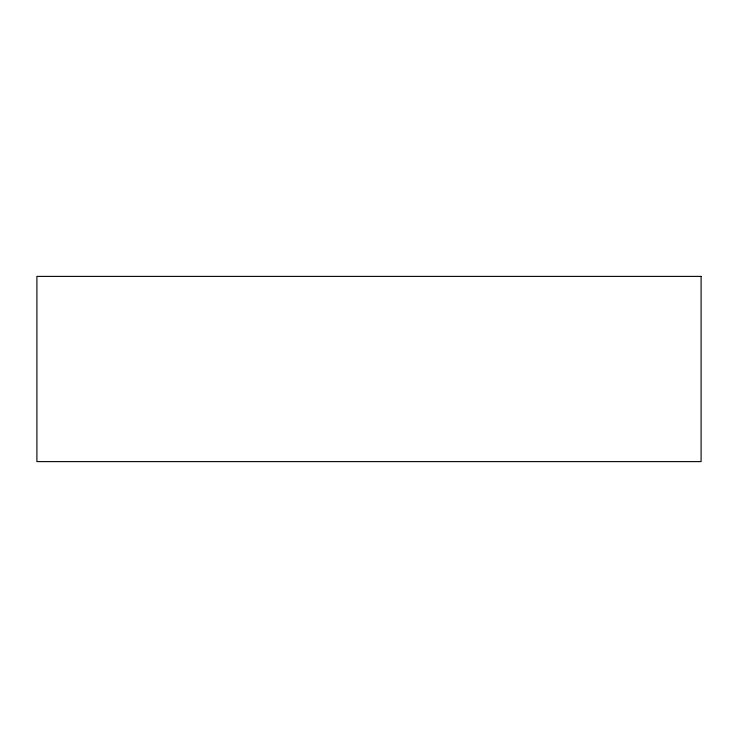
<?xml version="1.0" encoding="UTF-8"?>
<svg xmlns="http://www.w3.org/2000/svg" width="738" height="738" viewBox="0 0 738 738"><rect width="100%" height="100%" fill="white"/><g stroke="black" fill="none" stroke-linecap="round" stroke-linejoin="round"><path stroke-width="1.11" d="M701.1 276.39L36.9 276.39L36.9 461.61L701.1 461.61L701.1 276.39"/></g></svg>
